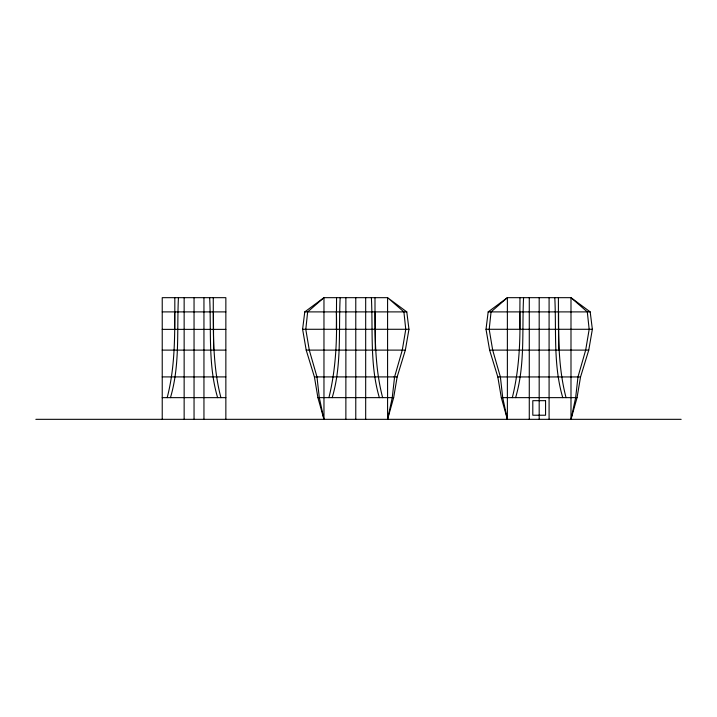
<?xml version="1.0" encoding="UTF-8"?>
<svg xmlns="http://www.w3.org/2000/svg" width="717" height="717" viewBox="0 0 717 717"><rect width="100%" height="100%" fill="white"/><g stroke="black" fill="none" stroke-linecap="round" stroke-linejoin="round"><path stroke-width="1.08" d="M167.186 397.648C175.71 364.953 174.715 331.146 174.831 297.672M336.363 329.372L336.56 297.672M519.771 329.372L519.968 297.672M178.434 297.672C176.776 331.075 180.092 365.123 170.458 397.648M340.163 297.672C338.514 331.075 341.821 365.123 332.195 397.648M523.571 297.672C521.913 331.075 525.229 365.123 515.604 397.648M387.583 419.328L393.651 397.639L397.146 376.945L405.347 350.111L408.959 329.282L406.79 311.895L387.583 297.672L403.904 311.895L405.768 329.372L402.273 350.111L394.583 376.909L392.253 397.648L387.583 419.328L387.583 297.672L323.967 297.672L304.77 311.895L302.601 329.282L306.204 350.111L314.413 376.945L317.909 397.639L323.967 419.328L323.967 297.672L307.656 311.895L305.792 329.372L309.287 350.111L316.977 376.909L319.307 397.648L323.967 419.328M507.376 419.328L502.716 397.648L500.385 376.909L492.687 350.111L489.191 329.372L491.055 311.895L507.376 297.672L507.376 419.328L501.317 397.639L497.813 376.945L489.612 350.111L486.009 329.282L488.169 311.895L507.376 297.672L570.992 297.672L590.19 311.895L592.359 329.282L588.756 350.111L580.546 376.945L577.051 397.639L570.992 419.328L570.992 297.672L587.304 311.895L589.168 329.372L585.672 350.111L577.983 376.909L575.652 397.648L570.992 419.328M328.915 397.648C335.825 369.587 337.115 340.674 336.39 311.895M512.323 397.648C519.233 369.587 520.524 340.674 519.798 311.895M592.359 329.282L486.009 329.282M497.813 376.945L580.546 376.945M577.051 397.639L501.317 397.639M162.23 311.895L225.855 311.895M304.77 311.895L406.79 311.895M488.169 311.895L590.19 311.895M162.23 329.372L225.855 329.372M302.601 329.282L408.959 329.282M162.23 350.111L225.855 350.111M306.204 350.111L405.347 350.111M489.612 350.111L588.756 350.111M162.23 376.909L225.855 376.909M316.977 376.909L394.583 376.909M314.413 376.945L317.595 376.945M393.956 376.945L397.146 376.945M162.23 397.648L225.855 397.648M317.909 397.639L393.651 397.639M35.85 419.328L681.15 419.328M562.764 397.648C553.139 365.123 556.455 331.075 554.797 297.672M379.356 397.648C369.73 365.123 373.046 331.075 371.388 297.672M217.627 397.648C208.002 365.123 211.309 331.075 209.66 297.672M566.045 397.648C557.512 364.953 558.507 331.146 558.4 297.672M382.636 397.648C374.113 364.953 375.108 331.146 374.991 297.672M220.908 397.648C212.375 364.953 213.37 331.146 213.263 297.672M558.74 350.111L558.57 311.895M375.332 350.111L375.161 311.895M213.594 350.111L213.433 311.895M549.088 297.672L549.088 419.328M539.184 297.672L539.184 419.328M529.28 297.672L529.28 419.328M365.679 297.672L365.679 419.328M355.775 297.672L355.775 419.328M345.872 297.672L345.872 419.328M225.855 419.328L225.855 297.672L162.23 297.672L162.23 419.328M203.951 297.672L203.951 419.328M194.047 297.672L194.047 419.328M184.144 297.672L184.144 419.328M174.661 311.895L174.661 329.372M545.565 400.669L532.803 400.669L532.803 415.224L545.565 415.224L545.565 400.669"/></g></svg>
